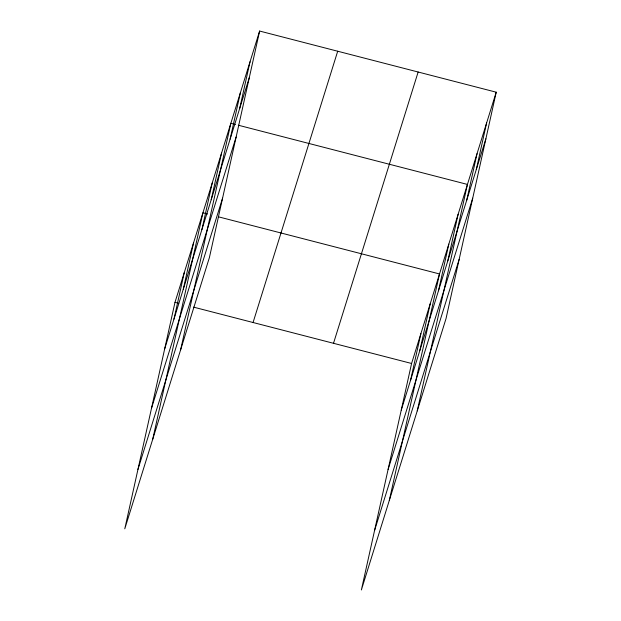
<?xml version="1.0" encoding="UTF-8"?>
<svg xmlns="http://www.w3.org/2000/svg" width="621" height="621" viewBox="0 0 621 621"><rect width="100%" height="100%" fill="white"/><g stroke="black" fill="none" stroke-linecap="round" stroke-linejoin="round"><path stroke-width="0.93" d="M259.625 31.05L174.99 302.334L124.782 528.805L209.417 257.521L259.625 31.05L496.218 92.195L446.01 318.666L361.375 589.95L411.583 363.479L496.218 92.195M173.965 319.124L184.297 272.495M183.273 289.277L193.612 242.648M152.712 439.288L202.92 212.809L207.569 214.012M201.895 229.599L212.227 182.97M211.202 199.752L221.542 153.131M180.641 349.763L230.849 123.284L235.499 124.487M230.104 139.166L240.436 92.545M239.69 108.427L250.03 61.797M410.559 380.262L420.898 333.632M419.866 350.423L430.206 303.793M389.305 500.425L439.513 273.954L218.724 216.892M438.488 290.737L448.82 244.107M447.795 260.898L458.135 214.268M417.234 410.9L467.442 184.429L238.285 125.209M466.697 200.311L477.037 153.682M476.291 169.564L486.623 122.935M164.65 348.963L249.285 77.679M151.493 408.315L236.127 137.031M137.94 469.46L222.574 198.177M253.065 322.509L337.7 51.225M333.508 343.297L418.143 72.013M401.251 410.101L485.878 138.817M388.094 469.453L472.721 198.169M374.533 530.598L459.167 259.314M174.99 302.334L178.708 303.296M193.581 307.139L411.583 363.479"/></g></svg>
